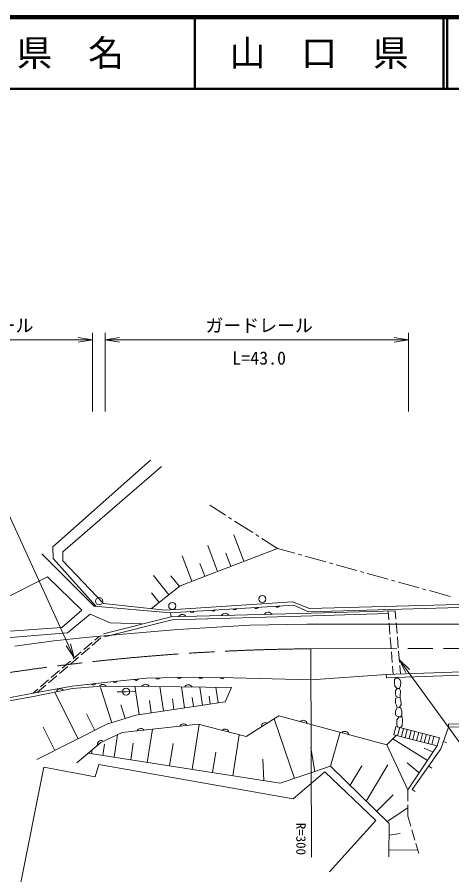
# Model space of a CAD drawing. Units: millimetres, scale not verified. Extents: x 40000 to 680000, y 20000 to 380000.
# Drawn here: x 308209 to 368900, y 260406 to 380000 of the extents above; entities that cross this region are included whole.
import ezdxf
from ezdxf.enums import TextEntityAlignment as Align

# ---------------------------------------------------------------- set-up
doc = ezdxf.new("R2010")
doc.units = ezdxf.units.MM
doc.header["$LTSCALE"] = 1000
doc.linetypes.add('CHAIN', pattern=[18.5, 12, -1.5, 3.5, -1.5])
for name, color, linetype, lineweight in [('M-BMK', 2, 'CHAIN', 13), ('M-STR-HTXT', 7, 'Continuous', 13), ('M-TTL', 2, 'Continuous', 140), ('M-TTL-LINE', 7, 'Continuous', 50), ('M-WORK', 1, 'Continuous', 13)]:
    doc.layers.add(name, color=color, linetype=linetype, lineweight=lineweight)
doc.layers.add('M-TTL-TXT', color=7, linetype='Continuous')
doc.styles.add('ＭＳ ゴシック', font='')
doc.styles.get('ＭＳ ゴシック').set_extended_font_data('MS Gothic')

# ---------------------------------------------------------------- blocks, each defined once
blk = doc.blocks.new('open_arrow')
at = {"color": 0, "linetype": 'Continuous', "lineweight": -2}
blk.add_lwpolyline([(7.5, 1.25), (0, 0), (7.5, -1.25)], dxfattribs=at)

msp = doc.modelspace()

# ---------------------------------------------------------------- linework, layer by layer
at = {"layer": 'M-BMK'}
msp.add_line((349233, 291927), (519210, 292366), dxfattribs=at)
msp.add_arc((351647, -8063), 300000, 90.46106, 104.72553, dxfattribs=at)
at = {"layer": 'M-STR-HTXT'}
for p, q in [((286335, 335000), (318743, 335000)), ((318743, 325000), (318743, 336000)), ((320497, 325000), (320497, 336000)), ((320497, 335000), (362867, 335000)), ((362867, 325000), (362867, 336000)), ((349308, 262880), (349233, 291927))]:
    msp.add_line(p, q, dxfattribs=at)
for points in [[(316168, 290647), (305000, 315000), (276250, 315000)], [(361550, 290442), (375000, 272000), (403750, 272000)]]:
    msp.add_lwpolyline(points, dxfattribs=at)
at = {"layer": 'M-TTL'}
msp.add_line((680000, 380000), (40000, 380000), dxfattribs=at)
at = {"layer": 'M-TTL-LINE'}
for p, q in [((333000, 380000), (333000, 370000)), ((367750, 380000), (367750, 370000)), ((368250, 380000), (368250, 370000)), ((40000, 370000), (680000, 370000))]:
    msp.add_line(p, q, dxfattribs=at)
at = {"layer": 'M-WORK'}
for p, q in [((313198, 306127), (326814, 318229)), ((328344, 317332), (314606, 305464)), ((335118, 311942), (337304, 310547)), ((337725, 310278), (338147, 310009)), ((338568, 309740), (341097, 308127)), ((339878, 304135), (338468, 307813)), ((341519, 307858), (341940, 307589)), ((336201, 302725), (334820, 306325)), ((342362, 307320), (344547, 305926)), ((318945, 297847), (311674, 305189)), ((313245, 304509), (313198, 306127)), ((314606, 305464), (314606, 304198)), ((330979, 300723), (344547, 305926)), ((338040, 303430), (337335, 305269)), ((344547, 305926), (346980, 305250)), ((347462, 305116), (347944, 304982)), ((319220, 297824), (313245, 304509)), ((314606, 304198), (320258, 298223)), ((332601, 301345), (331250, 304868)), ((334401, 302035), (333711, 303835)), ((348425, 304849), (351316, 304046)), ((351798, 303912), (352279, 303778)), ((352761, 303644), (355652, 302842)), ((356134, 302708), (356615, 302574)), ((312430, 301958), (306363, 298908)), ((317262, 297314), (312430, 301958)), ((329383, 299458), (327255, 302142)), ((330862, 300630), (329689, 302108)), ((357097, 302440), (359988, 301638)), ((360470, 301504), (360951, 301370)), ((326954, 297531), (330979, 300723)), ((361433, 301236), (364324, 300433)), ((364805, 300300), (365287, 300166)), ((328041, 298393), (326977, 299736)), ((365769, 300032), (368660, 299229)), ((329624, 296956), (318945, 297847)), ((328889, 297331), (320258, 298223)), ((346668, 298481), (328889, 297331)), ((329624, 296956), (346840, 298004)), ((349013, 297566), (346668, 298481)), ((346840, 298004), (348864, 297063)), ((372538, 298152), (349013, 297566)), ((314447, 294890), (317262, 297314)), ((315249, 294139), (318423, 296766)), ((318423, 296766), (321206, 295531)), ((329710, 296379), (329624, 296956)), ((349244, 296886), (329710, 296379)), ((348864, 297063), (372514, 297754)), ((349244, 296886), (360990, 297217)), ((349467, 296503), (360019, 296827)), ((359993, 297134), (360089, 295980)), ((361085, 296063), (360990, 297217)), ((320266, 293997), (329710, 296379)), ((320393, 293594), (329837, 295976)), ((321206, 295531), (325631, 295406)), ((329837, 295976), (349467, 296503)), ((360130, 295482), (360254, 293987)), ((361250, 294069), (361127, 295564)), ((305816, 294280), (314447, 294890)), ((322465, 293905), (330643, 294624)), ((330643, 294624), (340681, 295203)), ((340681, 295203), (348656, 295375)), ((348656, 295375), (376639, 295359)), ((305476, 293358), (315249, 294139)), ((307892, 292287), (313310, 293037)), ((313310, 293037), (317743, 293506)), ((317743, 293506), (322465, 293905)), ((318683, 292404), (319897, 293444)), ((319054, 293118), (319701, 293672)), ((360295, 293489), (360419, 291994)), ((361415, 292076), (361292, 293571)), ((317163, 291104), (318303, 292079)), ((317535, 291817), (318674, 292792)), ((315644, 289803), (316783, 290779)), ((316016, 290516), (317155, 291492)), ((360460, 291495), (360583, 290001)), ((361580, 290083), (361456, 291578)), ((314125, 288503), (315264, 289478)), ((314496, 289216), (315636, 290191)), ((360625, 289502), (360720, 288348)), ((361717, 288430), (361621, 289585)), ((312977, 287915), (314116, 288891)), ((349249, 287606), (359738, 288338)), ((359738, 288338), (371712, 288749)), ((359754, 287889), (359738, 288338)), ((359754, 287889), (371723, 288299)), ((311458, 286614), (312597, 287590)), ((312605, 287202), (313745, 288177)), ((338390, 287864), (349249, 287606)), ((360884, 287191), (360899, 287629)), ((360930, 286722), (360884, 287191)), ((360899, 287629), (361239, 287940)), ((361239, 287940), (361634, 287660)), ((361634, 287660), (361790, 287207)), ((361790, 287207), (361728, 286800)), ((310431, 285735), (315900, 286699)), ((310431, 285735), (311078, 286289)), ((311011, 285838), (312225, 286877)), ((316743, 279386), (313443, 285907)), ((321409, 281616), (319840, 286552)), ((322161, 285910), (323413, 285945)), ((323413, 285945), (324665, 285980)), ((325236, 282753), (324649, 286708)), ((328639, 283259), (328134, 286662)), ((331568, 283694), (331133, 286623)), ((334089, 284068), (333714, 286589)), ((336258, 284390), (335936, 286560)), ((337247, 284537), (338138, 286531)), ((361280, 286378), (360930, 286722)), ((361029, 285763), (361040, 286086)), ((361040, 286086), (361280, 286378)), ((361280, 286378), (361603, 286367)), ((361728, 286800), (361603, 286367)), ((361603, 286367), (361749, 286013)), ((361749, 286013), (361686, 285377)), ((288360, 281666), (310431, 285735)), ((288520, 281238), (310512, 285293)), ((326937, 283006), (326685, 284708)), ((330103, 283476), (329886, 284941)), ((332828, 283881), (332641, 285141)), ((335173, 284229), (335012, 285314)), ((361342, 285169), (361019, 284991)), ((361019, 284991), (361019, 284647)), ((361019, 284647), (361019, 284366)), ((361082, 285335), (361029, 285763)), ((361342, 285169), (361082, 285335)), ((361665, 285106), (361342, 285169)), ((361686, 285377), (361665, 285106)), ((361780, 284720), (361665, 285106)), ((361811, 284137), (361780, 284720)), ((323314, 282221), (322708, 284126)), ((324769, 282684), (337247, 284537)), ((361019, 284366), (361186, 284074)), ((361029, 283292), (361248, 283688)), ((361186, 284074), (361248, 283688)), ((361248, 283688), (361572, 283803)), ((361572, 283803), (361811, 284137)), ((361572, 283803), (361790, 283647)), ((361790, 283647), (361916, 283230)), ((319054, 280555), (317884, 282866)), ((320712, 281394), (324769, 282684)), ((361029, 282823), (361029, 283292)), ((361141, 282566), (361029, 282823)), ((361530, 282434), (361141, 282566)), ((361217, 282003), (361530, 282434)), ((361530, 282434), (361982, 282441)), ((361905, 282656), (361728, 282437)), ((361916, 282896), (361905, 282656)), ((361916, 283230), (361916, 282896)), ((361982, 282441), (362016, 281975)), ((421017, 282519), (368422, 281401)), ((310978, 276469), (320712, 281394)), ((332631, 275107), (333604, 281365)), ((346908, 273861), (344071, 282149)), ((361080, 281082), (360787, 279942)), ((367157, 279518), (361080, 281082)), ((361196, 281315), (361217, 282003)), ((361350, 281012), (361196, 281315)), ((361982, 281239), (361720, 280917)), ((362016, 281975), (361982, 281239)), ((368422, 281401), (368425, 281021)), ((313482, 277736), (311832, 280997)), ((321749, 276799), (322239, 279949)), ((326372, 276080), (327091, 280704)), ((338339, 274219), (339226, 279927)), ((351939, 275583), (353324, 280284)), ((359814, 278549), (361127, 279855)), ((360787, 279942), (366864, 278379)), ((361613, 280945), (361319, 279805)), ((362145, 280808), (361852, 279668)), ((362678, 280671), (362385, 279531)), ((363210, 280533), (362917, 279394)), ((363743, 280396), (363450, 279257)), ((364276, 280259), (363983, 279120)), ((364808, 280122), (364515, 278983)), ((365341, 279985), (365048, 278846)), ((324061, 276440), (324420, 278752)), ((329501, 275594), (329988, 278723)), ((365482, 276329), (360643, 279374)), ((365874, 279848), (365581, 278709)), ((366406, 279711), (366113, 278572)), ((366864, 278379), (367157, 279518)), ((367721, 278988), (368194, 278824)), ((318599, 277289), (318684, 277835)), ((320174, 277044), (320419, 278619)), ((335485, 274663), (335929, 277517)), ((349747, 274833), (349193, 278118)), ((362740, 272264), (359814, 278549)), ((366864, 278379), (362740, 272264)), ((366268, 277494), (365020, 278092)), ((318131, 277362), (344950, 273191)), ((342667, 273546), (342508, 276559)), ((311950, 275413), (308597, 258633)), ((319122, 274089), (311950, 275413)), ((319633, 275816), (319122, 274089)), ((346731, 270993), (319633, 275816)), ((344950, 273191), (351939, 275583)), ((351939, 275583), (360170, 267558)), ((354691, 272900), (356354, 275606)), ((356953, 270695), (359971, 275747)), ((364325, 274614), (362675, 276028)), ((365683, 275582), (366092, 275294)), ((351180, 274764), (346731, 270993)), ((358277, 267967), (351180, 274764)), ((358422, 269263), (360710, 271578)), ((362740, 272264), (362755, 270670)), ((363377, 272314), (363786, 272026)), ((359890, 267831), (362764, 269729)), ((362760, 270170), (362775, 268576)), ((351815, 260813), (358277, 267967)), ((362775, 268576), (363185, 267184)), ((360170, 267558), (360116, 262917)), ((363326, 266704), (363749, 265265)), ((360151, 265933), (361694, 266163)), ((363890, 264785), (364300, 263393)), ((360127, 263917), (364160, 263869))]:
    msp.add_line(p, q, dxfattribs=at)
for points in [[(315900, 286699), (321706, 287372), (326287, 287809), (332792, 287981), (338390, 287864)], [(338138, 286531), (323831, 286718), (319398, 286648), (315927, 286390), (310512, 285293)], [(359814, 278549), (344742, 282577), (340197, 279679), (333488, 281395), (322893, 280250), (319898, 278874), (316545, 276005)], [(363377, 272314), (367370, 277972), (368425, 281021), (386977, 281396)]]:
    msp.add_lwpolyline(points, dxfattribs=at)
for centre in [(319662, 298564), (342441, 298866), (329869, 297897), (323413, 285945)]:
    msp.add_circle(centre, 500, dxfattribs=at)
for centre, radius, start, end in [((344588, 298000), 283, 211.55486, 335.40988), ((331257, 296152), 567, 29.55957, 153.4146), ((332611, 297272), 283, 211.55486, 335.40988), ((335605, 297454), 283, 211.55486, 335.40988), ((337255, 296308), 567, 29.55957, 153.4146), ((338599, 297636), 283, 211.55486, 335.40988), ((341594, 297818), 283, 211.55486, 335.40988), ((343253, 296464), 567, 29.55957, 153.4146), ((318864, 287177), 283, 214.6835, 338.53852), ((321847, 287519), 283, 213.53127, 337.3863), ((324834, 287805), 283, 213.53127, 337.3863), ((327836, 287984), 283, 209.58717, 333.44219), ((330835, 288063), 283, 209.58717, 333.44219), ((333840, 288093), 283, 206.87233, 330.72736), ((336840, 288030), 283, 206.87233, 330.72736), ((314238, 285776), 567, 39.52635, 163.38138), ((320144, 286393), 567, 28.98187, 152.83689), ((326136, 286421), 567, 27.32111, 151.17614), ((332135, 286343), 567, 27.32111, 151.17614), ((331445, 280906), 567, 34.24247, 158.0975), ((342862, 281062), 567, 60.59467, 184.4497), ((348152, 281390), 567, 13.11117, 136.96619), ((325480, 280261), 567, 34.24247, 158.0975), ((337216, 280166), 567, 13.7251, 137.58012), ((353948, 279841), 567, 13.11117, 136.96619), ((319972, 278586), 567, 68.61874, 192.47377)]:
    msp.add_arc(centre, radius, start, end, dxfattribs=at)

# ---------------------------------------------------------------- block references
at = {"layer": 'M-STR-HTXT', "xscale": 267, "yscale": 267}
for p, rotation in [((318743, 335000), 180), ((362867, 335000), 180), ((316168, 290647), 114.6), ((361550, 290442), 306.1)]:
    msp.add_blockref('open_arrow', p, dxfattribs=dict(at, rotation=rotation))
msp.add_blockref('open_arrow', (320497, 335000), dxfattribs=at)

# ---------------------------------------------------------------- texts
at = {"layer": 'M-STR-HTXT', "style": 'ＭＳ ゴシック'}
for p in [(303000, 337000), (342000, 337000)]:
    msp.add_text('ガードレール', height=1833, dxfattribs=at).set_placement(p, align=Align.MIDDLE_CENTER)
msp.add_text('L=43.0', height=1833, dxfattribs=at).set_placement((342000, 331000), align=Align.BOTTOM_CENTER)
msp.add_text('R=300', height=1320, rotation=270.148, dxfattribs=at).set_placement((347839, 265414), align=Align.MIDDLE_CENTER)
at = {"layer": 'M-TTL-TXT', "style": 'ＭＳ ゴシック'}
for s, p in [('県\u3000名', (315625, 375000)), ('山\u3000口\u3000県', (350375, 375000))]:
    msp.add_text(s, height=3666, dxfattribs=at).set_placement(p, align=Align.MIDDLE_CENTER)

doc.saveas('drawing.dxf')
